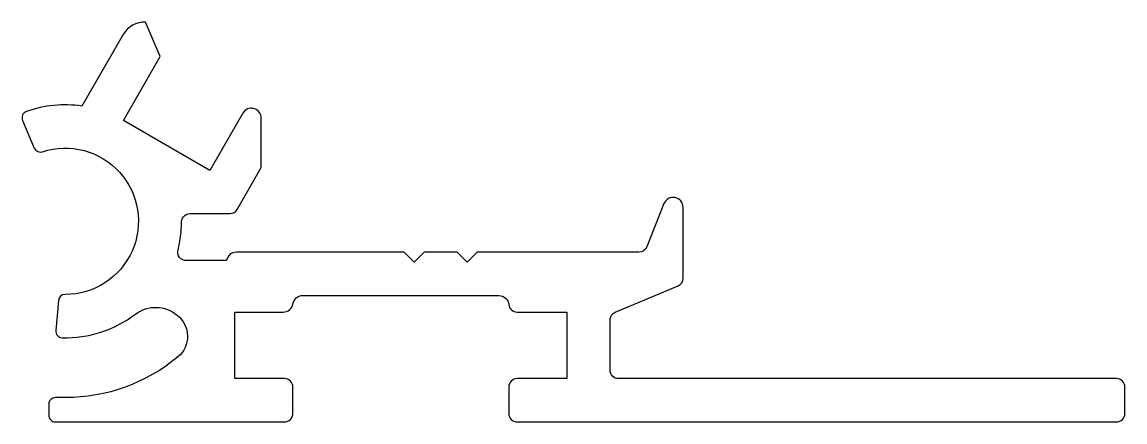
# Model space of a CAD drawing. Extents: x 139.2 to 172.4, y 218.4 to 230.4.
import ezdxf

# ---------------------------------------------------------------- set-up
doc = ezdxf.new("R2010")
doc.units = 0
doc.header["$LTSCALE"] = 15
doc.layers.get('0').update_dxf_attribs({"linetype": 'CONTINUOUS'})

msp = doc.modelspace()

# ---------------------------------------------------------------- linework, layer by layer
at = {"color": 7, "linetype": 'CONTINUOUS'}
msp.add_lwpolyline([(143.862, 221.574, -0.48156), (143.888, 220.323, -0.175294), (140.497, 219.097), (140.199, 219.097, 0.414214), (139.999, 218.897), (139.999, 218.567, 0.414214), (140.199, 218.367), (147.098, 218.367, 0.425549), (147.347, 218.627), (147.347, 219.417, 0.414214), (147.097, 219.667), (145.597, 219.667), (145.597, 221.667), (147.053, 221.667, 0.365977), (147.349, 221.917, -0.365977), (147.645, 222.167), (153.55, 222.167, -0.387795), (153.848, 221.894, 0.387795), (154.097, 221.667), (155.597, 221.667), (155.597, 219.667), (154.097, 219.667, 0.414214), (153.847, 219.417), (153.847, 218.617, 0.414214), (154.097, 218.367), (172.145, 218.367, 0.416448), (172.397, 218.617), (172.397, 219.417, 0.414214), (172.147, 219.667), (157.147, 219.667, -0.414214), (156.897, 219.917), (156.897, 221.436, -0.302776), (157.051, 221.667), (158.943, 222.456, 0.302776), (159.097, 222.686), (159.097, 224.817, 0.826516), (158.519, 224.928), (157.999, 223.625, -0.307149), (157.767, 223.467), (152.897, 223.467), (152.597, 223.167), (152.297, 223.467), (151.297, 223.467), (150.997, 223.167), (150.697, 223.467), (145.647, 223.467, 0.365977), (145.352, 223.217), (144.148, 223.217, -0.521593), (143.89, 223.536, 0.060817), (143.997, 224.377, -0.414856), (144.247, 224.628), (145.452, 224.628, 0.267949), (145.668, 224.753), (146.397, 226.016), (146.397, 227.496, 0.767327), (145.838, 227.646), (144.845, 225.928), (142.247, 227.428), (143.357, 229.35), (142.908, 230.384, 0.275791), (142.237, 230.009), (140.996, 227.861, 0.121552), (139.328, 227.696, 0.432089), (139.21, 227.429), (139.563, 226.598, 0.389983), (139.809, 226.487, -1.175408), (140.489, 222.197, 0.389983), (140.289, 222.014), (140.21, 221.115, 0.432089), (140.404, 220.898, 0.17042), (142.612, 221.608, -0.351222)], format="xyb", close=True, dxfattribs=at)

doc.saveas('drawing.dxf')
